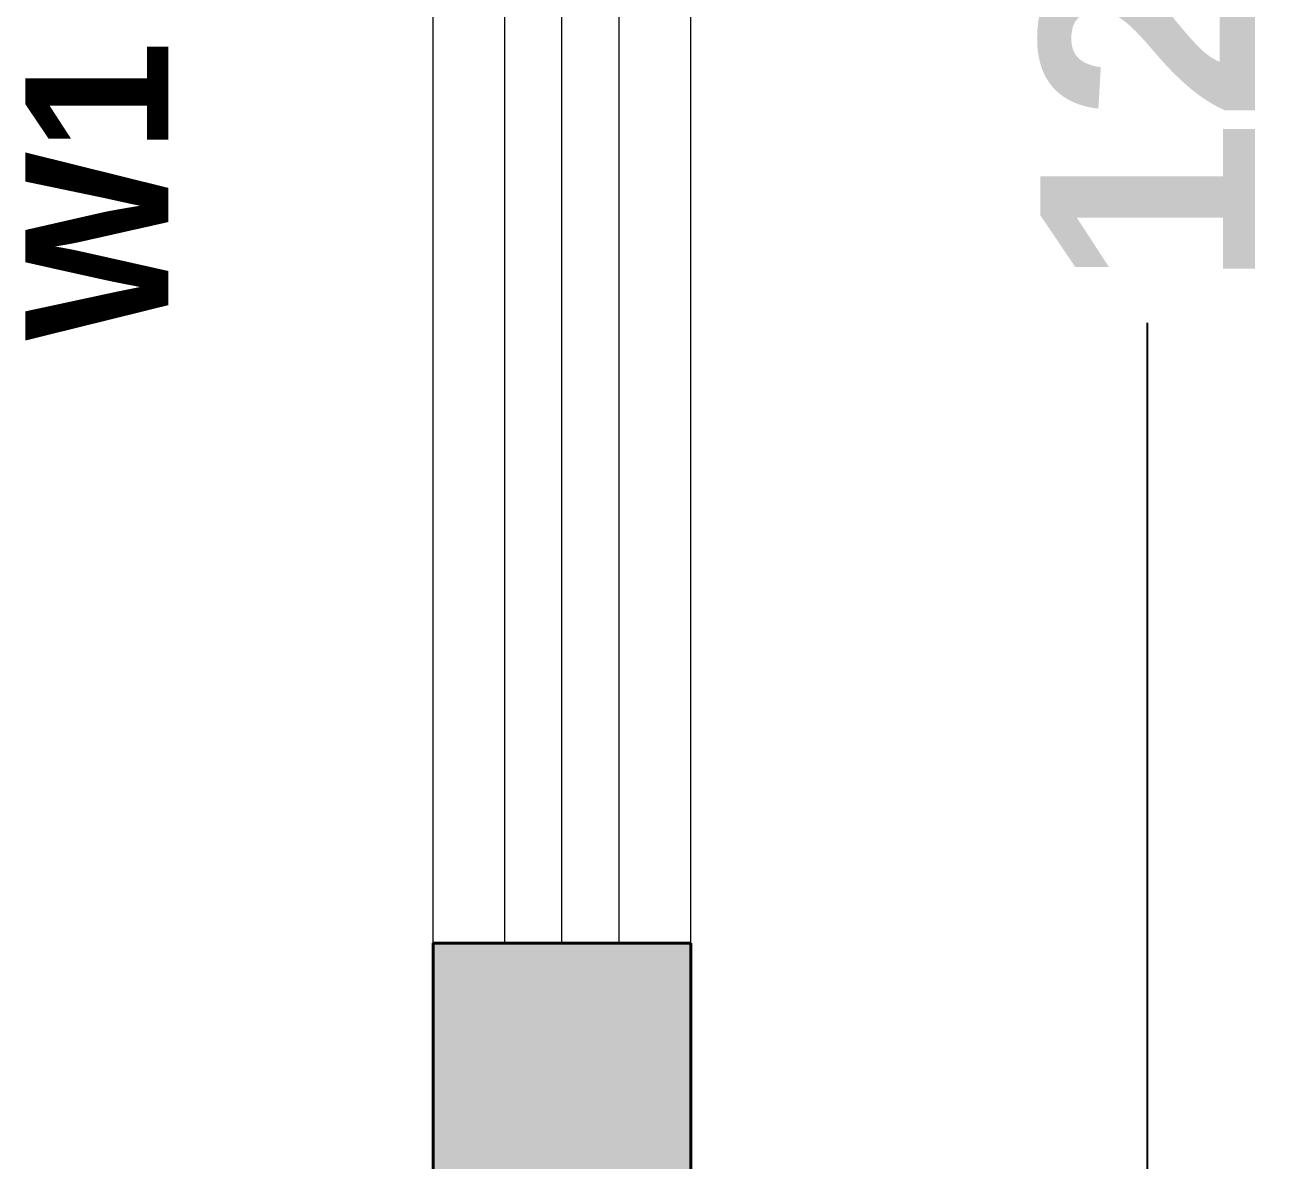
# Model space of a CAD drawing. Header units: inches. Extents: x 463 to 1759, y 367 to 863.
# Drawn here: x 502.03 to 546.19, y 564.17 to 603.87 of the extents above; entities that cross this region are included whole.
import ezdxf

# ---------------------------------------------------------------- set-up
doc = ezdxf.new("R2010")
doc.units = ezdxf.units.IN
doc.header["$LTSCALE"] = 0.5
doc.header["$MEASUREMENT"] = 0
doc.linetypes.add('CONTINUA', pattern=[0])
doc.layers.get('0').update_dxf_attribs({"true_color": 0xf5a14d})
for name, color, linetype, lineweight in [('DIMENSION', 7, 'CONTINUA', 9), ('Wall', 7, 'Continuous', 40), ('WALL HATCH', 251, 'Continuous', 5)]:
    doc.layers.add(name, color=color, linetype=linetype, lineweight=lineweight)
doc.layers.add('WINDOW', color=7, linetype='Continuous', lineweight=13, true_color=0xff7070)
doc.styles.get("Standard").update_dxf_attribs({"font": 'arialbd.ttf'})
doc.dimstyles.new('ISO-25', dxfattribs={"dimscale": 3, "dimtxt": 2.5, "dimasz": 2.5, "dimexe": 1.25, "dimexo": 0.625, "dimtad": 0, "dimlunit": 3, "dimtxsty": 'Standard', "dimblk": 'OPEN90', "dimcen": 2.5, "dimse1": 1, "dimse2": 1, "dimclrd": 2, "dimadec": 0, "dimazin": 0, "dimtfac": 1, "dimtmove": 0, "dimatfit": 3, "dimfxl": 1, "dimarcsym": 0})

# ---------------------------------------------------------------- blocks, each defined once
blk = doc.blocks.new('_Open90')
at = {"color": 0, "linetype": 'ByBlock', "lineweight": -2}
for p, q in [((-0.5, 0.5), (0, 0)), ((0, 0), (-1, 0)), ((0, 0), (-0.5, -0.5))]:
    blk.add_line(p, q, dxfattribs=at)
blk = doc.blocks.new('*D4')
at = {"layer": 'Defpoints', "color": 0, "lineweight": 5, "transparency": 16777216}
for p in [(525.285, 673.776), (541.257, 673.776), (525.285, 529.776)]:
    blk.add_point(p, dxfattribs=at)
at = {"layer": 'DIMENSION', "color": 2, "lineweight": -2, "transparency": 16777216}
for p, q in [((541.257, 666.276), (541.257, 610.082)), ((541.257, 537.276), (541.257, 593.47))]:
    blk.add_line(p, q, dxfattribs=at)
at = {"layer": 'DIMENSION', "color": 2, "lineweight": -2, "transparency": 16777216, "xscale": 7.5, "yscale": 7.5, "zscale": 7.5}
for p, rotation in [((541.257, 673.776), 90), ((541.257, 529.776), 270)]:
    blk.add_blockref('_Open90', p, dxfattribs=dict(at, rotation=rotation))
at = {"layer": 'DIMENSION', "color": 0, "transparency": 16777216, "insert": (541.257, 601.776), "char_height": 7.5, "attachment_point": 5, "rotation": 90}
blk.add_mtext("12'", dxfattribs=at)

msp = doc.modelspace()

# ---------------------------------------------------------------- hatches: boundary and pattern name
at = {"layer": 'WALL HATCH'}
h = msp.add_hatch(color=256, dxfattribs=at)
h.dxf.hatch_style = 1
h.paths.add_polyline_path([(516.285, 571.776), (516.285, 520.776), (567.285, 520.776), (567.285, 529.776), (525.285, 529.776), (525.285, 571.776)])

# ---------------------------------------------------------------- linework, layer by layer
at = {"layer": 'Wall'}
for p, q in [((525.285, 571.776), (516.285, 571.776)), ((516.285, 571.776), (516.285, 520.776)), ((525.285, 571.776), (525.285, 529.776))]:
    msp.add_line(p, q, dxfattribs=at)
at = {"layer": 'WINDOW'}
for p, q in [((516.285, 571.776), (516.285, 631.776)), ((518.785, 571.776), (518.785, 631.776)), ((520.785, 571.776), (520.785, 631.776)), ((522.785, 571.776), (522.785, 631.776)), ((525.285, 571.776), (525.285, 631.776))]:
    msp.add_line(p, q, dxfattribs=at)

# ---------------------------------------------------------------- texts
at = {"layer": 'WINDOW', "lineweight": 5}
msp.add_text('W1', height=5, rotation=90, dxfattribs=at).set_placement((507.027, 592.84))

# ---------------------------------------------------------------- dimensions: what is measured, and where the dimension line sits
at = {"layer": 'DIMENSION'}
dim = msp.add_linear_dim(base=(541.257, 673.776), p1=(525.285, 529.776), p2=(525.285, 673.776), angle=90, dimstyle='ISO-25', dxfattribs=at)
dim.commit()
dim.dimension.update_dxf_attribs({"geometry": '*D4', "text_midpoint": (541.257, 601.776)})

doc.saveas('drawing.dxf')
